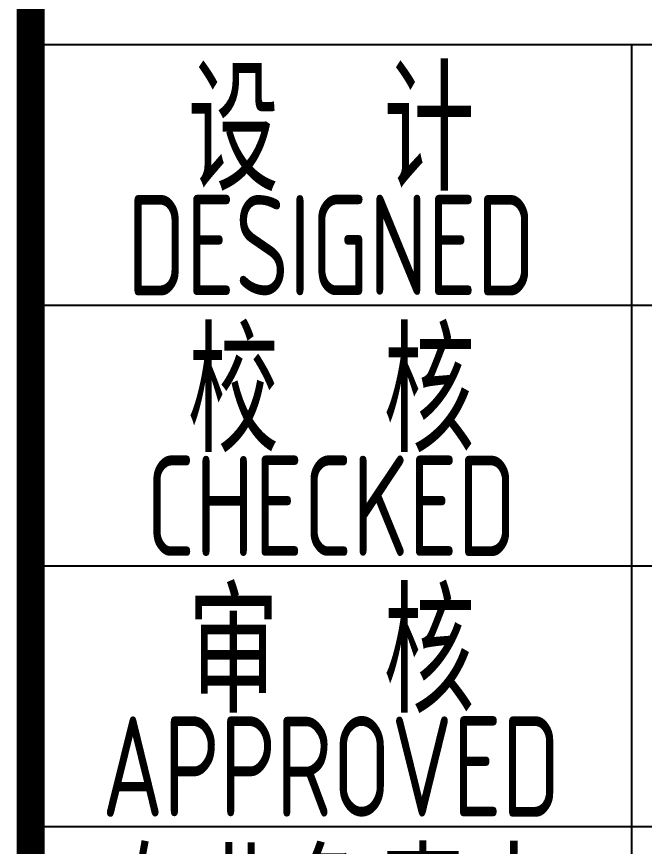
# Model space of a CAD drawing. Extents: x 6250600 to 6678662, y -692028 to -290561.
# Drawn here: x 6513630 to 6515196, y -554650 to -552581 of the extents above; entities that cross this region are included whole.
import ezdxf
from ezdxf.enums import TextEntityAlignment as Align

# ---------------------------------------------------------------- set-up
doc = ezdxf.new("R2010")
doc.units = 0
doc.header["$LTSCALE"] = 1000
doc.header["$MEASUREMENT"] = 0
doc.layers.get('0').update_dxf_attribs({"linetype": 'CONTINUOUS'})
doc.styles.add('AHD', font='sceie.shx', dxfattribs={"width": 0.7, "bigfont": 'sceic.shx'})

msp = doc.modelspace()

# ---------------------------------------------------------------- linework, layer by layer
for p, q in [((6513665, -552650.9), (6531665, -552650.9)), ((6515165, -555900.9), (6515165, -552650.9)), ((6513665, -553300.9), (6519165, -553300.9)), ((6513665, -553950.9), (6519165, -553950.9)), ((6513665, -554600.9), (6519165, -554600.9))]:
    msp.add_line(p, q)
msp.add_lwpolyline([(6531665, -550900.9, 70, 70, 0), (6513665, -550900.9, 70, 70, 0), (6513665, -556900.9, 0, 0, 0)], format="xyseb")
at = {"const_width": 70}
msp.add_lwpolyline([(6513665, -550900.9), (6513665, -556900.9)], dxfattribs=at)

# ---------------------------------------------------------------- texts
at = {"style": 'AHD', "width": 0.8}
for s, height, p in [('设  计', 300, (6514415, -552850.9)), ('设  计', 300, (6514415, -552850.9)), ('DESIGNED', 250, (6514415, -553150.9)), ('DESIGNED', 250, (6514415, -553150.9)), ('校  核', 300, (6514415, -553500.9)), ('校  核', 300, (6514415, -553500.9)), ('CHECKED', 250, (6514415, -553800.9)), ('CHECKED', 250, (6514415, -553800.9)), ('审  核', 300, (6514415, -554150.9)), ('审  核', 300, (6514415, -554150.9)), ('APPROVED', 250, (6514415, -554450.9)), ('APPROVED', 250, (6514415, -554450.9)), ('专业负责人', 300, (6514415, -554800.9))]:
    msp.add_text(s, height=height, dxfattribs=at).set_placement(p, align=Align.MIDDLE)

doc.saveas('drawing.dxf')
